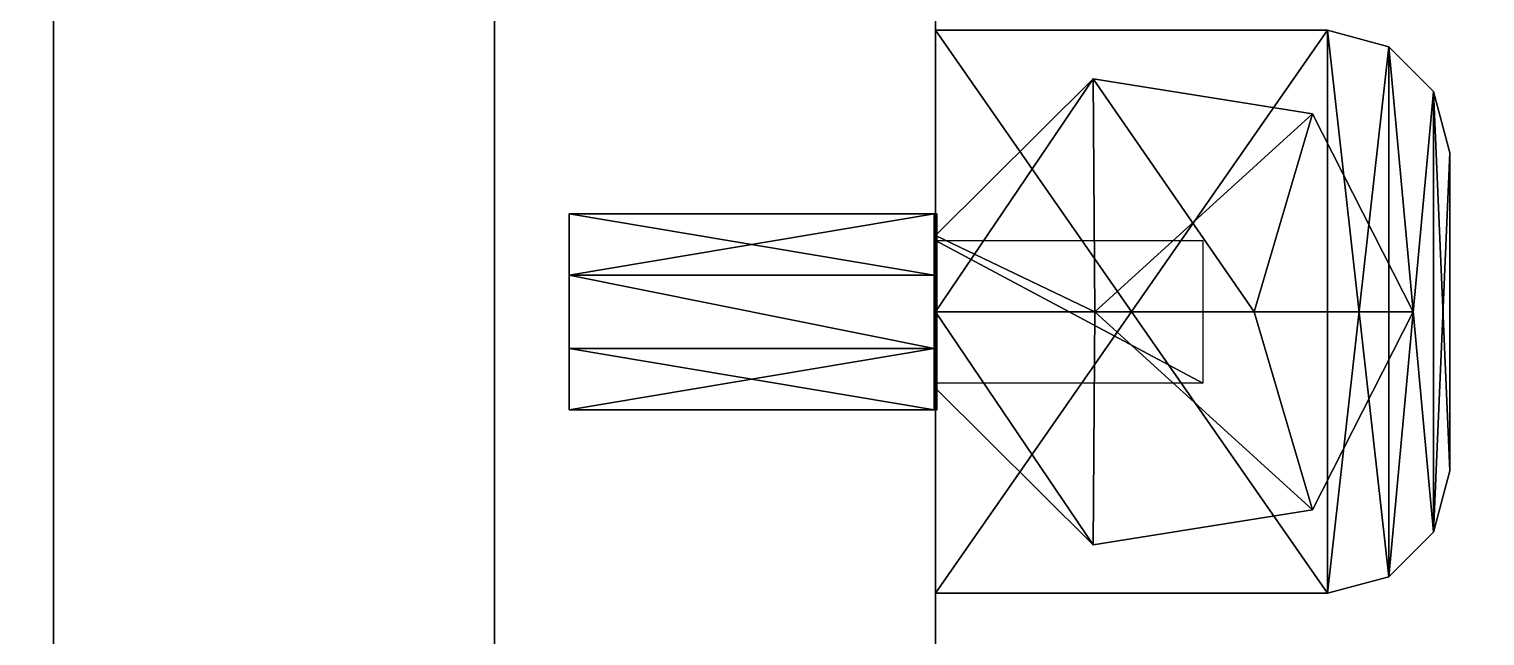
# Model space of a CAD drawing. Extents: x -100 to 4856, y -100 to 4830.
# Drawn here: x 589 to 648.4, y 4635.2 to 4659.9 of the extents above; entities that cross this region are included whole.
import ezdxf

# ---------------------------------------------------------------- set-up
doc = ezdxf.new("R2010")
doc.units = 0
for name, color, linetype in [('LAYER0', 7, 'CONTINUOUS'), ('LAYER703', 7, 'CONTINUOUS'), ('LAYER713', 7, 'CONTINUOUS'), ('LAYER756', 7, 'CONTINUOUS'), ('LAYER773', 7, 'CONTINUOUS'), ('LAYER776', 7, 'CONTINUOUS'), ('LAYER777', 254, 'CONTINUOUS'), ('LAYER787', 7, 'CONTINUOUS'), ('LAYER790', 7, 'CONTINUOUS'), ('LAYER791', 254, 'CONTINUOUS'), ('LAYER87', 9, 'CONTINUOUS')]:
    doc.layers.add(name, color=color, linetype=linetype)

msp = doc.modelspace()

# ---------------------------------------------------------------- linework, layer by layer
at = {"layer": 'LAYER0', "invisible_edges": 1}
for points in [[(4856, 4830, -5), (-100, -100, -5), (-100, 4830, -5), (4856, 4830, -5)], [(-100, -100, -5), (4856, 4830, -5), (4856, -100, -5), (-100, -100, -5)], [(4856, -100), (-100, 4830), (-100, -100), (4856, -100)], [(-100, 4830), (4856, -100), (4856, 4830), (-100, 4830)]]:
    msp.add_3dface(points, dxfattribs=at)
at = {"layer": 'LAYER703', "invisible_edges": 1}
for points in [[(608, 4356), (626, 4697), (626, 4356), (608, 4356)], [(626, 4697), (608, 4356), (608, 4697), (626, 4697)], [(608, 4697, 80), (626, 4356, 80), (626, 4697, 80), (608, 4697, 80)], [(626, 4356, 80), (608, 4697, 80), (608, 4356, 80), (626, 4356, 80)], [(608, 4356), (608, 4697, 80), (608, 4697), (608, 4356)], [(608, 4697, 80), (608, 4356), (608, 4356, 80), (608, 4697, 80)], [(626, 4356, 80), (626, 4697), (626, 4697, 80), (626, 4356, 80)], [(626, 4697), (626, 4356, 80), (626, 4356), (626, 4697)]]:
    msp.add_3dface(points, dxfattribs=at)
at = {"layer": 'LAYER713', "invisible_edges": 1}
for points in [[(608, 4710, 80), (626, 4320, 80), (608, 4320, 80), (608, 4710, 80)], [(626, 4320, 80), (608, 4710, 80), (626, 4710, 80), (626, 4320, 80)], [(626, 4710, 755), (608, 4320, 755), (626, 4320, 755), (626, 4710, 755)], [(608, 4320, 755), (626, 4710, 755), (608, 4710, 755), (608, 4320, 755)], [(608, 4320, 755), (608, 4710, 80), (608, 4320, 80), (608, 4320, 755)], [(608, 4710, 80), (608, 4320, 755), (608, 4710, 755), (608, 4710, 80)], [(626, 4710, 755), (626, 4320, 80), (626, 4710, 80), (626, 4710, 755)], [(626, 4320, 80), (626, 4710, 755), (626, 4320, 755), (626, 4320, 80)]]:
    msp.add_3dface(points, dxfattribs=at)
at = {"layer": 'LAYER756', "invisible_edges": 1}
for points in [[(2150, 4710, 81), (626, 4320, 81), (626, 4710, 81), (2150, 4710, 81)], [(626, 4320, 81), (2150, 4710, 81), (2150, 4320, 81), (626, 4320, 81)], [(626, 4710, 99), (626, 4320, 81), (626, 4320, 99), (626, 4710, 99)], [(626, 4320, 81), (626, 4710, 99), (626, 4710, 81), (626, 4320, 81)], [(2150, 4320, 99), (626, 4710, 99), (626, 4320, 99), (2150, 4320, 99)], [(626, 4710, 99), (2150, 4320, 99), (2150, 4710, 99), (626, 4710, 99)]]:
    msp.add_3dface(points, dxfattribs=at)
at = {"layer": 'LAYER773', "invisible_edges": 1}
for points in [[(626, 4685.4, 535), (1290, 4340, 535), (1290, 4685.4, 535), (626, 4685.4, 535)], [(1290, 4340, 535), (626, 4685.4, 535), (626, 4340, 535), (1290, 4340, 535)], [(626, 4685.4, 535), (626, 4340, 517), (626, 4340, 535), (626, 4685.4, 535)], [(626, 4340, 517), (626, 4685.4, 535), (626, 4685.4, 517), (626, 4340, 517)], [(626, 4340, 517), (1290, 4685.4, 517), (1290, 4340, 517), (626, 4340, 517)], [(1290, 4685.4, 517), (626, 4340, 517), (626, 4685.4, 517), (1290, 4685.4, 517)]]:
    msp.add_3dface(points, dxfattribs=at)
at = {"layer": 'LAYER776'}
for points in [[(626, 4659.9, 515.01), (642, 4636.9, 515.01), (626, 4636.9, 515.01), (626, 4659.9, 515.01)], [(642, 4659.9, 515.01), (642, 4636.9, 515.01), (626, 4659.9, 515.01), (642, 4659.9, 515.01)], [(626, 4659.9, 517), (642, 4636.9, 517), (626, 4636.9, 517), (626, 4659.9, 517)], [(642, 4659.9, 517), (642, 4636.9, 517), (626, 4659.9, 517), (642, 4659.9, 517)], [(642, 4659.9, 517), (626, 4659.9, 515.01), (642, 4659.9, 515.01), (642, 4659.9, 517)], [(626, 4659.9, 517), (626, 4659.9, 515.01), (642, 4659.9, 517), (626, 4659.9, 517)], [(626, 4636.9, 515.01), (626, 4659.9, 517), (626, 4659.9, 515.01), (626, 4636.9, 515.01)], [(626, 4636.9, 517), (626, 4659.9, 517), (626, 4636.9, 515.01), (626, 4636.9, 517)], [(642, 4636.9, 515.01), (626, 4659.9, 515.01), (642, 4659.9, 515.01), (642, 4636.9, 515.01)], [(626, 4636.9, 515.01), (626, 4659.9, 515.01), (642, 4636.9, 515.01), (626, 4636.9, 515.01)], [(626, 4659.9, 515.01), (642, 4659.9, 517), (642, 4659.9, 515.01), (626, 4659.9, 515.01)], [(626, 4659.9, 517), (642, 4659.9, 517), (626, 4659.9, 515.01), (626, 4659.9, 517)], [(626, 4659.9, 515.01), (626, 4636.9, 517), (626, 4636.9, 515.01), (626, 4659.9, 515.01)], [(626, 4659.9, 517), (626, 4636.9, 517), (626, 4659.9, 515.01), (626, 4659.9, 517)], [(642, 4659.9, 517), (626, 4636.9, 517), (642, 4636.9, 517), (642, 4659.9, 517)], [(626, 4659.9, 517), (626, 4636.9, 517), (642, 4659.9, 517), (626, 4659.9, 517)], [(644.5, 4659.23, 515.01), (642, 4659.9, 517), (644.5, 4659.23, 517), (644.5, 4659.23, 515.01)], [(642, 4659.9, 515.01), (642, 4659.9, 517), (644.5, 4659.23, 515.01), (642, 4659.9, 515.01)], [(642, 4659.9, 515.01), (644.5, 4659.23, 515.01), (642, 4636.9, 515.01), (642, 4659.9, 515.01)], [(642, 4659.9, 517), (642, 4636.9, 517), (644.5, 4659.23, 517), (642, 4659.9, 517)], [(644.5, 4637.57, 515.01), (642, 4659.9, 515.01), (642, 4636.9, 515.01), (644.5, 4637.57, 515.01)], [(644.5, 4659.23, 515.01), (642, 4659.9, 515.01), (644.5, 4637.57, 515.01), (644.5, 4659.23, 515.01)], [(644.5, 4637.57, 517), (642, 4659.9, 517), (642, 4636.9, 517), (644.5, 4637.57, 517)], [(644.5, 4659.23, 517), (642, 4659.9, 517), (644.5, 4637.57, 517), (644.5, 4659.23, 517)], [(642, 4659.9, 515.01), (644.5, 4659.23, 517), (644.5, 4659.23, 515.01), (642, 4659.9, 515.01)], [(642, 4659.9, 517), (644.5, 4659.23, 517), (642, 4659.9, 515.01), (642, 4659.9, 517)], [(642, 4636.9, 515.01), (644.5, 4659.23, 515.01), (644.5, 4637.57, 515.01), (642, 4636.9, 515.01)], [(644.5, 4659.23, 517), (642, 4636.9, 517), (644.5, 4637.57, 517), (644.5, 4659.23, 517)], [(646.3301, 4657.4, 515.01), (644.5, 4659.23, 517), (646.3301, 4657.4, 517), (646.3301, 4657.4, 515.01)], [(644.5, 4659.23, 515.01), (644.5, 4659.23, 517), (646.3301, 4657.4, 515.01), (644.5, 4659.23, 515.01)], [(646.3301, 4639.4, 515.01), (644.5, 4659.23, 515.01), (646.3301, 4657.4, 515.01), (646.3301, 4639.4, 515.01)], [(644.5, 4637.57, 515.01), (644.5, 4659.23, 515.01), (646.3301, 4639.4, 515.01), (644.5, 4637.57, 515.01)], [(644.5, 4659.23, 517), (644.5, 4637.57, 517), (646.3301, 4657.4, 517), (644.5, 4659.23, 517)], [(646.3301, 4639.4, 515.01), (644.5, 4659.23, 515.01), (644.5, 4637.57, 515.01), (646.3301, 4639.4, 515.01)], [(646.3301, 4657.4, 515.01), (644.5, 4659.23, 515.01), (646.3301, 4639.4, 515.01), (646.3301, 4657.4, 515.01)], [(646.3301, 4639.4, 517), (644.5, 4659.23, 517), (644.5, 4637.57, 517), (646.3301, 4639.4, 517)], [(646.3301, 4657.4, 517), (644.5, 4659.23, 517), (646.3301, 4639.4, 517), (646.3301, 4657.4, 517)], [(644.5, 4659.23, 515.01), (646.3301, 4657.4, 517), (646.3301, 4657.4, 515.01), (644.5, 4659.23, 515.01)], [(644.5, 4659.23, 517), (646.3301, 4657.4, 517), (644.5, 4659.23, 515.01), (644.5, 4659.23, 517)], [(626, 4651.522, 531), (632.5, 4648.4, 531), (632.4314, 4657.917, 531), (626, 4651.522, 531)], [(632.4314, 4657.917, 517), (626, 4651.522, 531), (632.4314, 4657.917, 531), (632.4314, 4657.917, 517)], [(626, 4651.522, 517), (626, 4651.522, 531), (632.4314, 4657.917, 517), (626, 4651.522, 517)], [(632.4314, 4657.917, 517), (626, 4651.522, 531), (626, 4651.522, 517), (632.4314, 4657.917, 517)], [(632.4314, 4657.917, 531), (626, 4651.522, 531), (632.4314, 4657.917, 517), (632.4314, 4657.917, 531)], [(626, 4648.4, 531), (632.4314, 4657.917, 531), (632.5, 4648.4, 531), (626, 4648.4, 531)], [(626, 4651.522, 531), (632.4314, 4657.917, 531), (626, 4648.4, 531), (626, 4651.522, 531)], [(632.4314, 4657.917, 531), (639, 4648.4, 531), (641.387, 4656.483, 531), (632.4314, 4657.917, 531)], [(632.5, 4648.4, 531), (639, 4648.4, 531), (632.4314, 4657.917, 531), (632.5, 4648.4, 531)], [(641.387, 4656.483, 517), (632.4314, 4657.917, 531), (641.387, 4656.483, 531), (641.387, 4656.483, 517)], [(632.4314, 4657.917, 517), (632.4314, 4657.917, 531), (641.387, 4656.483, 517), (632.4314, 4657.917, 517)], [(641.387, 4656.483, 517), (632.4314, 4657.917, 531), (632.4314, 4657.917, 517), (641.387, 4656.483, 517)], [(641.387, 4656.483, 531), (632.4314, 4657.917, 531), (641.387, 4656.483, 517), (641.387, 4656.483, 531)], [(632.4314, 4657.917, 531), (641.387, 4656.483, 531), (632.5, 4648.4, 531), (632.4314, 4657.917, 531)], [(646.3301, 4657.4, 517), (644.5, 4637.57, 517), (646.3301, 4639.4, 517), (646.3301, 4657.4, 517)], [(647, 4654.9, 515.01), (646.3301, 4657.4, 517), (647, 4654.9, 517), (647, 4654.9, 515.01)], [(646.3301, 4657.4, 515.01), (646.3301, 4657.4, 517), (647, 4654.9, 515.01), (646.3301, 4657.4, 515.01)], [(647, 4641.9, 515.01), (646.3301, 4657.4, 515.01), (647, 4654.9, 515.01), (647, 4641.9, 515.01)], [(646.3301, 4639.4, 515.01), (646.3301, 4657.4, 515.01), (647, 4641.9, 515.01), (646.3301, 4639.4, 515.01)], [(646.3301, 4657.4, 517), (646.3301, 4639.4, 517), (647, 4654.9, 517), (646.3301, 4657.4, 517)], [(647, 4641.9, 515.01), (646.3301, 4657.4, 515.01), (646.3301, 4639.4, 515.01), (647, 4641.9, 515.01)], [(647, 4654.9, 515.01), (646.3301, 4657.4, 515.01), (647, 4641.9, 515.01), (647, 4654.9, 515.01)], [(647, 4641.9, 517), (646.3301, 4657.4, 517), (646.3301, 4639.4, 517), (647, 4641.9, 517)], [(647, 4654.9, 517), (646.3301, 4657.4, 517), (647, 4641.9, 517), (647, 4654.9, 517)], [(646.3301, 4657.4, 515.01), (647, 4654.9, 517), (647, 4654.9, 515.01), (646.3301, 4657.4, 515.01)], [(646.3301, 4657.4, 517), (647, 4654.9, 517), (646.3301, 4657.4, 515.01), (646.3301, 4657.4, 517)], [(632.5, 4648.4, 531), (641.387, 4656.483, 531), (639, 4648.4, 531), (632.5, 4648.4, 531)], [(641.387, 4656.483, 531), (639, 4648.4, 531), (645.5, 4648.4, 531), (641.387, 4656.483, 531)], [(641.387, 4656.483, 531), (645.5, 4648.4, 531), (639, 4648.4, 531), (641.387, 4656.483, 531)], [(645.5, 4648.4, 517), (641.387, 4656.483, 531), (645.5, 4648.4, 531), (645.5, 4648.4, 517)], [(641.387, 4656.483, 517), (641.387, 4656.483, 531), (645.5, 4648.4, 517), (641.387, 4656.483, 517)], [(645.5, 4648.4, 517), (641.387, 4656.483, 531), (641.387, 4656.483, 517), (645.5, 4648.4, 517)], [(645.5, 4648.4, 531), (641.387, 4656.483, 531), (645.5, 4648.4, 517), (645.5, 4648.4, 531)], [(647, 4654.9, 517), (646.3301, 4639.4, 517), (647, 4641.9, 517), (647, 4654.9, 517)], [(647, 4654.9, 517), (647, 4641.9, 515.01), (647, 4641.9, 517), (647, 4654.9, 517)], [(647, 4654.9, 515.01), (647, 4641.9, 515.01), (647, 4654.9, 517), (647, 4654.9, 515.01)], [(647, 4654.9, 515.01), (647, 4641.9, 517), (647, 4641.9, 515.01), (647, 4654.9, 515.01)], [(647, 4654.9, 517), (647, 4641.9, 517), (647, 4654.9, 515.01), (647, 4654.9, 517)], [(626, 4645.277, 531), (626, 4651.522, 517), (626, 4645.277, 517), (626, 4645.277, 531)], [(626, 4651.522, 531), (626, 4651.522, 517), (626, 4645.277, 531), (626, 4651.522, 531)], [(626, 4648.4, 531), (632.5, 4648.4, 531), (626, 4651.522, 531), (626, 4648.4, 531)], [(626, 4651.522, 517), (626, 4645.277, 531), (626, 4645.277, 517), (626, 4651.522, 517)], [(626, 4651.522, 531), (626, 4645.277, 531), (626, 4651.522, 517), (626, 4651.522, 531)], [(636.9084, 4645.48, 515), (626, 4651.32, 515), (636.9084, 4651.32, 515), (636.9084, 4645.48, 515)], [(626, 4645.48, 515), (626, 4651.32, 515), (636.9084, 4645.48, 515), (626, 4645.48, 515)], [(626, 4648.4, 531), (632.4314, 4638.882, 531), (632.5, 4648.4, 531), (626, 4648.4, 531)], [(626, 4645.277, 531), (632.4314, 4638.882, 531), (626, 4648.4, 531), (626, 4645.277, 531)], [(626, 4648.4, 531), (632.4314, 4638.882, 531), (632.5, 4648.4, 531), (626, 4648.4, 531)], [(626, 4645.277, 531), (632.4314, 4638.882, 531), (626, 4648.4, 531), (626, 4645.277, 531)], [(632.4314, 4638.882, 531), (641.387, 4640.316, 531), (632.5, 4648.4, 531), (632.4314, 4638.882, 531)], [(632.4314, 4638.882, 531), (641.387, 4640.316, 531), (632.5, 4648.4, 531), (632.4314, 4638.882, 531)], [(632.5, 4648.4, 531), (641.387, 4640.316, 531), (639, 4648.4, 531), (632.5, 4648.4, 531)], [(632.5, 4648.4, 531), (641.387, 4640.316, 531), (639, 4648.4, 531), (632.5, 4648.4, 531)], [(639, 4648.4, 531), (641.387, 4640.316, 531), (645.5, 4648.4, 531), (639, 4648.4, 531)], [(641.387, 4640.316, 531), (645.5, 4648.4, 531), (639, 4648.4, 531), (641.387, 4640.316, 531)], [(645.5, 4648.4, 531), (641.387, 4640.316, 517), (645.5, 4648.4, 517), (645.5, 4648.4, 531)], [(641.387, 4640.316, 531), (641.387, 4640.316, 517), (645.5, 4648.4, 531), (641.387, 4640.316, 531)], [(641.387, 4640.316, 517), (645.5, 4648.4, 531), (645.5, 4648.4, 517), (641.387, 4640.316, 517)], [(641.387, 4640.316, 531), (645.5, 4648.4, 531), (641.387, 4640.316, 517), (641.387, 4640.316, 531)], [(632.4314, 4638.882, 517), (626, 4645.277, 531), (626, 4645.277, 517), (632.4314, 4638.882, 517)], [(632.4314, 4638.882, 531), (626, 4645.277, 531), (632.4314, 4638.882, 517), (632.4314, 4638.882, 531)], [(626, 4645.277, 517), (632.4314, 4638.882, 531), (632.4314, 4638.882, 517), (626, 4645.277, 517)], [(626, 4645.277, 531), (632.4314, 4638.882, 531), (626, 4645.277, 517), (626, 4645.277, 531)], [(647, 4641.9, 517), (646.3301, 4639.4, 515.01), (647, 4641.9, 515.01), (647, 4641.9, 517)], [(646.3301, 4639.4, 517), (646.3301, 4639.4, 515.01), (647, 4641.9, 517), (646.3301, 4639.4, 517)], [(646.3301, 4639.4, 515.01), (647, 4641.9, 517), (647, 4641.9, 515.01), (646.3301, 4639.4, 515.01)], [(646.3301, 4639.4, 517), (647, 4641.9, 517), (646.3301, 4639.4, 515.01), (646.3301, 4639.4, 517)], [(641.387, 4640.316, 531), (632.4314, 4638.882, 517), (641.387, 4640.316, 517), (641.387, 4640.316, 531)], [(632.4314, 4638.882, 531), (632.4314, 4638.882, 517), (641.387, 4640.316, 531), (632.4314, 4638.882, 531)], [(632.4314, 4638.882, 517), (641.387, 4640.316, 531), (641.387, 4640.316, 517), (632.4314, 4638.882, 517)], [(632.4314, 4638.882, 531), (641.387, 4640.316, 531), (632.4314, 4638.882, 517), (632.4314, 4638.882, 531)], [(646.3301, 4639.4, 517), (644.5, 4637.57, 515.01), (646.3301, 4639.4, 515.01), (646.3301, 4639.4, 517)], [(644.5, 4637.57, 517), (644.5, 4637.57, 515.01), (646.3301, 4639.4, 517), (644.5, 4637.57, 517)], [(644.5, 4637.57, 515.01), (646.3301, 4639.4, 517), (646.3301, 4639.4, 515.01), (644.5, 4637.57, 515.01)], [(644.5, 4637.57, 517), (646.3301, 4639.4, 517), (644.5, 4637.57, 515.01), (644.5, 4637.57, 517)], [(644.5, 4637.57, 517), (642, 4636.9, 515.01), (644.5, 4637.57, 515.01), (644.5, 4637.57, 517)], [(642, 4636.9, 517), (642, 4636.9, 515.01), (644.5, 4637.57, 517), (642, 4636.9, 517)], [(642, 4636.9, 515.01), (644.5, 4637.57, 517), (644.5, 4637.57, 515.01), (642, 4636.9, 515.01)], [(642, 4636.9, 517), (644.5, 4637.57, 517), (642, 4636.9, 515.01), (642, 4636.9, 517)], [(642, 4636.9, 515.01), (626, 4636.9, 517), (626, 4636.9, 515.01), (642, 4636.9, 515.01)], [(642, 4636.9, 517), (626, 4636.9, 517), (642, 4636.9, 515.01), (642, 4636.9, 517)], [(626, 4636.9, 517), (642, 4636.9, 515.01), (642, 4636.9, 517), (626, 4636.9, 517)], [(626, 4636.9, 515.01), (642, 4636.9, 515.01), (626, 4636.9, 517), (626, 4636.9, 515.01)]]:
    msp.add_3dface(points, dxfattribs=at)
at = {"layer": 'LAYER777'}
for points in [[(611.05, 4652.4, 522.5), (611.05, 4644.4, 522.5), (611.05, 4649.9, 525.8301), (611.05, 4652.4, 522.5)], [(611.05, 4652.4, 522.5), (611.05, 4646.9, 519.1699), (611.05, 4644.4, 522.5), (611.05, 4652.4, 522.5)], [(611.05, 4649.9, 519.1699), (611.05, 4646.9, 519.1699), (611.05, 4652.4, 522.5), (611.05, 4649.9, 519.1699)], [(625.95, 4649.9, 525.8301), (611.05, 4652.4, 522.5), (611.05, 4649.9, 525.8301), (625.95, 4649.9, 525.8301)], [(625.95, 4652.4, 522.5), (611.05, 4652.4, 522.5), (625.95, 4649.9, 525.8301), (625.95, 4652.4, 522.5)], [(625.95, 4652.4, 522.5), (611.05, 4649.9, 519.1699), (611.05, 4652.4, 522.5), (625.95, 4652.4, 522.5)], [(625.95, 4649.9, 519.1699), (611.05, 4649.9, 519.1699), (625.95, 4652.4, 522.5), (625.95, 4649.9, 519.1699)], [(626.05, 4649.9, 525.8301), (625.95, 4652.4, 522.5), (625.95, 4649.9, 525.8301), (626.05, 4649.9, 525.8301)], [(626.05, 4652.4, 522.5), (625.95, 4652.4, 522.5), (626.05, 4649.9, 525.8301), (626.05, 4652.4, 522.5)], [(626.05, 4652.4, 522.5), (625.95, 4649.9, 519.1699), (625.95, 4652.4, 522.5), (626.05, 4652.4, 522.5)], [(626.05, 4649.9, 519.1699), (625.95, 4649.9, 519.1699), (626.05, 4652.4, 522.5), (626.05, 4649.9, 519.1699)], [(625.95, 4652.4, 518.5), (626.05, 4644.4, 518.5), (625.95, 4644.4, 518.5), (625.95, 4652.4, 518.5)], [(626.05, 4652.4, 518.5), (626.05, 4644.4, 518.5), (625.95, 4652.4, 518.5), (626.05, 4652.4, 518.5)], [(625.95, 4644.4, 526.5), (626.05, 4652.4, 526.5), (625.95, 4652.4, 526.5), (625.95, 4644.4, 526.5)], [(626.05, 4644.4, 526.5), (626.05, 4652.4, 526.5), (625.95, 4644.4, 526.5), (626.05, 4644.4, 526.5)], [(625.95, 4652.4, 518.5), (626.05, 4652.4, 526.5), (626.05, 4652.4, 518.5), (625.95, 4652.4, 518.5)], [(625.95, 4652.4, 526.5), (626.05, 4652.4, 526.5), (625.95, 4652.4, 518.5), (625.95, 4652.4, 526.5)], [(625.95, 4652.4, 526.5), (625.95, 4644.4, 518.5), (625.95, 4644.4, 526.5), (625.95, 4652.4, 526.5)], [(625.95, 4652.4, 518.5), (625.95, 4644.4, 518.5), (625.95, 4652.4, 526.5), (625.95, 4652.4, 518.5)], [(626.05, 4644.4, 526.5), (626.05, 4652.4, 518.5), (626.05, 4652.4, 526.5), (626.05, 4644.4, 526.5)], [(626.05, 4644.4, 518.5), (626.05, 4652.4, 518.5), (626.05, 4644.4, 526.5), (626.05, 4644.4, 518.5)], [(611.05, 4649.9, 525.8301), (611.05, 4644.4, 522.5), (611.05, 4646.9, 525.8301), (611.05, 4649.9, 525.8301)], [(611.05, 4649.9, 525.8301), (625.95, 4646.9, 525.8301), (625.95, 4649.9, 525.8301), (611.05, 4649.9, 525.8301)], [(611.05, 4646.9, 525.8301), (625.95, 4646.9, 525.8301), (611.05, 4649.9, 525.8301), (611.05, 4646.9, 525.8301)], [(611.05, 4649.9, 519.1699), (625.95, 4646.9, 519.1699), (611.05, 4646.9, 519.1699), (611.05, 4649.9, 519.1699)], [(625.95, 4649.9, 519.1699), (625.95, 4646.9, 519.1699), (611.05, 4649.9, 519.1699), (625.95, 4649.9, 519.1699)], [(626.05, 4649.9, 525.8301), (625.95, 4646.9, 525.8301), (626.05, 4646.9, 525.8301), (626.05, 4649.9, 525.8301)], [(625.95, 4649.9, 525.8301), (625.95, 4646.9, 525.8301), (626.05, 4649.9, 525.8301), (625.95, 4649.9, 525.8301)], [(625.95, 4649.9, 519.1699), (626.05, 4646.9, 519.1699), (625.95, 4646.9, 519.1699), (625.95, 4649.9, 519.1699)], [(626.05, 4649.9, 519.1699), (626.05, 4646.9, 519.1699), (625.95, 4649.9, 519.1699), (626.05, 4649.9, 519.1699)], [(611.05, 4646.9, 525.8301), (625.95, 4644.4, 522.5), (625.95, 4646.9, 525.8301), (611.05, 4646.9, 525.8301)], [(611.05, 4644.4, 522.5), (625.95, 4644.4, 522.5), (611.05, 4646.9, 525.8301), (611.05, 4644.4, 522.5)], [(611.05, 4644.4, 522.5), (625.95, 4646.9, 519.1699), (625.95, 4644.4, 522.5), (611.05, 4644.4, 522.5)], [(611.05, 4646.9, 519.1699), (625.95, 4646.9, 519.1699), (611.05, 4644.4, 522.5), (611.05, 4646.9, 519.1699)], [(625.95, 4646.9, 525.8301), (626.05, 4644.4, 522.5), (626.05, 4646.9, 525.8301), (625.95, 4646.9, 525.8301)], [(625.95, 4644.4, 522.5), (626.05, 4644.4, 522.5), (625.95, 4646.9, 525.8301), (625.95, 4644.4, 522.5)], [(625.95, 4644.4, 522.5), (626.05, 4646.9, 519.1699), (626.05, 4644.4, 522.5), (625.95, 4644.4, 522.5)], [(625.95, 4646.9, 519.1699), (626.05, 4646.9, 519.1699), (625.95, 4644.4, 522.5), (625.95, 4646.9, 519.1699)], [(625.95, 4644.4, 526.5), (626.05, 4644.4, 518.5), (626.05, 4644.4, 526.5), (625.95, 4644.4, 526.5)], [(625.95, 4644.4, 518.5), (626.05, 4644.4, 518.5), (625.95, 4644.4, 526.5), (625.95, 4644.4, 518.5)]]:
    msp.add_3dface(points, dxfattribs=at)
at = {"layer": 'LAYER787', "invisible_edges": 1}
for points in [[(626, 4685.4, 317), (1290, 4340, 317), (1290, 4685.4, 317), (626, 4685.4, 317)], [(1290, 4340, 317), (626, 4685.4, 317), (626, 4340, 317), (1290, 4340, 317)], [(626, 4685.4, 317), (626, 4340, 299), (626, 4340, 317), (626, 4685.4, 317)], [(626, 4340, 299), (626, 4685.4, 317), (626, 4685.4, 299), (626, 4340, 299)], [(626, 4340, 299), (1290, 4685.4, 299), (1290, 4340, 299), (626, 4340, 299)], [(1290, 4685.4, 299), (626, 4340, 299), (626, 4685.4, 299), (1290, 4685.4, 299)]]:
    msp.add_3dface(points, dxfattribs=at)
at = {"layer": 'LAYER790'}
for points in [[(626, 4659.9, 297.01), (642, 4636.9, 297.01), (626, 4636.9, 297.01), (626, 4659.9, 297.01)], [(642, 4659.9, 297.01), (642, 4636.9, 297.01), (626, 4659.9, 297.01), (642, 4659.9, 297.01)], [(626, 4659.9, 299), (642, 4636.9, 299), (626, 4636.9, 299), (626, 4659.9, 299)], [(642, 4659.9, 299), (642, 4636.9, 299), (626, 4659.9, 299), (642, 4659.9, 299)], [(642, 4659.9, 299), (626, 4659.9, 297.01), (642, 4659.9, 297.01), (642, 4659.9, 299)], [(626, 4659.9, 299), (626, 4659.9, 297.01), (642, 4659.9, 299), (626, 4659.9, 299)], [(626, 4636.9, 297.01), (626, 4659.9, 299), (626, 4659.9, 297.01), (626, 4636.9, 297.01)], [(626, 4636.9, 299), (626, 4659.9, 299), (626, 4636.9, 297.01), (626, 4636.9, 299)], [(642, 4636.9, 297.01), (626, 4659.9, 297.01), (642, 4659.9, 297.01), (642, 4636.9, 297.01)], [(626, 4636.9, 297.01), (626, 4659.9, 297.01), (642, 4636.9, 297.01), (626, 4636.9, 297.01)], [(626, 4659.9, 297.01), (642, 4659.9, 299), (642, 4659.9, 297.01), (626, 4659.9, 297.01)], [(626, 4659.9, 299), (642, 4659.9, 299), (626, 4659.9, 297.01), (626, 4659.9, 299)], [(626, 4659.9, 297.01), (626, 4636.9, 299), (626, 4636.9, 297.01), (626, 4659.9, 297.01)], [(626, 4659.9, 299), (626, 4636.9, 299), (626, 4659.9, 297.01), (626, 4659.9, 299)], [(642, 4659.9, 299), (626, 4636.9, 299), (642, 4636.9, 299), (642, 4659.9, 299)], [(626, 4659.9, 299), (626, 4636.9, 299), (642, 4659.9, 299), (626, 4659.9, 299)], [(644.5, 4659.23, 297.01), (642, 4659.9, 299), (644.5, 4659.23, 299), (644.5, 4659.23, 297.01)], [(642, 4659.9, 297.01), (642, 4659.9, 299), (644.5, 4659.23, 297.01), (642, 4659.9, 297.01)], [(642, 4659.9, 297.01), (644.5, 4659.23, 297.01), (642, 4636.9, 297.01), (642, 4659.9, 297.01)], [(642, 4659.9, 299), (642, 4636.9, 299), (644.5, 4659.23, 299), (642, 4659.9, 299)], [(644.5, 4637.57, 297.01), (642, 4659.9, 297.01), (642, 4636.9, 297.01), (644.5, 4637.57, 297.01)], [(644.5, 4659.23, 297.01), (642, 4659.9, 297.01), (644.5, 4637.57, 297.01), (644.5, 4659.23, 297.01)], [(644.5, 4637.57, 299), (642, 4659.9, 299), (642, 4636.9, 299), (644.5, 4637.57, 299)], [(644.5, 4659.23, 299), (642, 4659.9, 299), (644.5, 4637.57, 299), (644.5, 4659.23, 299)], [(642, 4659.9, 297.01), (644.5, 4659.23, 299), (644.5, 4659.23, 297.01), (642, 4659.9, 297.01)], [(642, 4659.9, 299), (644.5, 4659.23, 299), (642, 4659.9, 297.01), (642, 4659.9, 299)], [(642, 4636.9, 297.01), (644.5, 4659.23, 297.01), (644.5, 4637.57, 297.01), (642, 4636.9, 297.01)], [(644.5, 4659.23, 299), (642, 4636.9, 299), (644.5, 4637.57, 299), (644.5, 4659.23, 299)], [(646.3301, 4657.4, 297.01), (644.5, 4659.23, 299), (646.3301, 4657.4, 299), (646.3301, 4657.4, 297.01)], [(644.5, 4659.23, 297.01), (644.5, 4659.23, 299), (646.3301, 4657.4, 297.01), (644.5, 4659.23, 297.01)], [(646.3301, 4639.4, 297.01), (644.5, 4659.23, 297.01), (646.3301, 4657.4, 297.01), (646.3301, 4639.4, 297.01)], [(644.5, 4637.57, 297.01), (644.5, 4659.23, 297.01), (646.3301, 4639.4, 297.01), (644.5, 4637.57, 297.01)], [(644.5, 4659.23, 299), (644.5, 4637.57, 299), (646.3301, 4657.4, 299), (644.5, 4659.23, 299)], [(646.3301, 4639.4, 297.01), (644.5, 4659.23, 297.01), (644.5, 4637.57, 297.01), (646.3301, 4639.4, 297.01)], [(646.3301, 4657.4, 297.01), (644.5, 4659.23, 297.01), (646.3301, 4639.4, 297.01), (646.3301, 4657.4, 297.01)], [(646.3301, 4639.4, 299), (644.5, 4659.23, 299), (644.5, 4637.57, 299), (646.3301, 4639.4, 299)], [(646.3301, 4657.4, 299), (644.5, 4659.23, 299), (646.3301, 4639.4, 299), (646.3301, 4657.4, 299)], [(644.5, 4659.23, 297.01), (646.3301, 4657.4, 299), (646.3301, 4657.4, 297.01), (644.5, 4659.23, 297.01)], [(644.5, 4659.23, 299), (646.3301, 4657.4, 299), (644.5, 4659.23, 297.01), (644.5, 4659.23, 299)], [(626, 4651.522, 313), (632.5, 4648.4, 313), (632.4314, 4657.917, 313), (626, 4651.522, 313)], [(632.4314, 4657.917, 299), (626, 4651.522, 313), (632.4314, 4657.917, 313), (632.4314, 4657.917, 299)], [(626, 4651.522, 299), (626, 4651.522, 313), (632.4314, 4657.917, 299), (626, 4651.522, 299)], [(632.4314, 4657.917, 299), (626, 4651.522, 313), (626, 4651.522, 299), (632.4314, 4657.917, 299)], [(632.4314, 4657.917, 313), (626, 4651.522, 313), (632.4314, 4657.917, 299), (632.4314, 4657.917, 313)], [(626, 4648.4, 313), (632.4314, 4657.917, 313), (632.5, 4648.4, 313), (626, 4648.4, 313)], [(626, 4651.522, 313), (632.4314, 4657.917, 313), (626, 4648.4, 313), (626, 4651.522, 313)], [(632.4314, 4657.917, 313), (639, 4648.4, 313), (641.387, 4656.483, 313), (632.4314, 4657.917, 313)], [(632.5, 4648.4, 313), (639, 4648.4, 313), (632.4314, 4657.917, 313), (632.5, 4648.4, 313)], [(641.387, 4656.483, 299), (632.4314, 4657.917, 313), (641.387, 4656.483, 313), (641.387, 4656.483, 299)], [(632.4314, 4657.917, 299), (632.4314, 4657.917, 313), (641.387, 4656.483, 299), (632.4314, 4657.917, 299)], [(641.387, 4656.483, 299), (632.4314, 4657.917, 313), (632.4314, 4657.917, 299), (641.387, 4656.483, 299)], [(641.387, 4656.483, 313), (632.4314, 4657.917, 313), (641.387, 4656.483, 299), (641.387, 4656.483, 313)], [(632.4314, 4657.917, 313), (641.387, 4656.483, 313), (632.5, 4648.4, 313), (632.4314, 4657.917, 313)], [(646.3301, 4657.4, 299), (644.5, 4637.57, 299), (646.3301, 4639.4, 299), (646.3301, 4657.4, 299)], [(647, 4654.9, 297.01), (646.3301, 4657.4, 299), (647, 4654.9, 299), (647, 4654.9, 297.01)], [(646.3301, 4657.4, 297.01), (646.3301, 4657.4, 299), (647, 4654.9, 297.01), (646.3301, 4657.4, 297.01)], [(647, 4641.9, 297.01), (646.3301, 4657.4, 297.01), (647, 4654.9, 297.01), (647, 4641.9, 297.01)], [(646.3301, 4639.4, 297.01), (646.3301, 4657.4, 297.01), (647, 4641.9, 297.01), (646.3301, 4639.4, 297.01)], [(646.3301, 4657.4, 299), (646.3301, 4639.4, 299), (647, 4654.9, 299), (646.3301, 4657.4, 299)], [(647, 4641.9, 297.01), (646.3301, 4657.4, 297.01), (646.3301, 4639.4, 297.01), (647, 4641.9, 297.01)], [(647, 4654.9, 297.01), (646.3301, 4657.4, 297.01), (647, 4641.9, 297.01), (647, 4654.9, 297.01)], [(647, 4641.9, 299), (646.3301, 4657.4, 299), (646.3301, 4639.4, 299), (647, 4641.9, 299)], [(647, 4654.9, 299), (646.3301, 4657.4, 299), (647, 4641.9, 299), (647, 4654.9, 299)], [(646.3301, 4657.4, 297.01), (647, 4654.9, 299), (647, 4654.9, 297.01), (646.3301, 4657.4, 297.01)], [(646.3301, 4657.4, 299), (647, 4654.9, 299), (646.3301, 4657.4, 297.01), (646.3301, 4657.4, 299)], [(632.5, 4648.4, 313), (641.387, 4656.483, 313), (639, 4648.4, 313), (632.5, 4648.4, 313)], [(641.387, 4656.483, 313), (639, 4648.4, 313), (645.5, 4648.4, 313), (641.387, 4656.483, 313)], [(641.387, 4656.483, 313), (645.5, 4648.4, 313), (639, 4648.4, 313), (641.387, 4656.483, 313)], [(645.5, 4648.4, 299), (641.387, 4656.483, 313), (645.5, 4648.4, 313), (645.5, 4648.4, 299)], [(641.387, 4656.483, 299), (641.387, 4656.483, 313), (645.5, 4648.4, 299), (641.387, 4656.483, 299)], [(645.5, 4648.4, 299), (641.387, 4656.483, 313), (641.387, 4656.483, 299), (645.5, 4648.4, 299)], [(645.5, 4648.4, 313), (641.387, 4656.483, 313), (645.5, 4648.4, 299), (645.5, 4648.4, 313)], [(647, 4654.9, 299), (646.3301, 4639.4, 299), (647, 4641.9, 299), (647, 4654.9, 299)], [(647, 4654.9, 299), (647, 4641.9, 297.01), (647, 4641.9, 299), (647, 4654.9, 299)], [(647, 4654.9, 297.01), (647, 4641.9, 297.01), (647, 4654.9, 299), (647, 4654.9, 297.01)], [(647, 4654.9, 297.01), (647, 4641.9, 299), (647, 4641.9, 297.01), (647, 4654.9, 297.01)], [(647, 4654.9, 299), (647, 4641.9, 299), (647, 4654.9, 297.01), (647, 4654.9, 299)], [(626, 4645.277, 313), (626, 4651.522, 299), (626, 4645.277, 299), (626, 4645.277, 313)], [(626, 4651.522, 313), (626, 4651.522, 299), (626, 4645.277, 313), (626, 4651.522, 313)], [(626, 4648.4, 313), (632.5, 4648.4, 313), (626, 4651.522, 313), (626, 4648.4, 313)], [(626, 4651.522, 299), (626, 4645.277, 313), (626, 4645.277, 299), (626, 4651.522, 299)], [(626, 4651.522, 313), (626, 4645.277, 313), (626, 4651.522, 299), (626, 4651.522, 313)], [(636.9084, 4645.48, 297), (626, 4651.32, 297), (636.9084, 4651.32, 297), (636.9084, 4645.48, 297)], [(626, 4645.48, 297), (626, 4651.32, 297), (636.9084, 4645.48, 297), (626, 4645.48, 297)], [(626, 4648.4, 313), (632.4314, 4638.882, 313), (632.5, 4648.4, 313), (626, 4648.4, 313)], [(626, 4645.277, 313), (632.4314, 4638.882, 313), (626, 4648.4, 313), (626, 4645.277, 313)], [(626, 4648.4, 313), (632.4314, 4638.882, 313), (632.5, 4648.4, 313), (626, 4648.4, 313)], [(626, 4645.277, 313), (632.4314, 4638.882, 313), (626, 4648.4, 313), (626, 4645.277, 313)], [(632.4314, 4638.882, 313), (641.387, 4640.316, 313), (632.5, 4648.4, 313), (632.4314, 4638.882, 313)], [(632.4314, 4638.882, 313), (641.387, 4640.316, 313), (632.5, 4648.4, 313), (632.4314, 4638.882, 313)], [(632.5, 4648.4, 313), (641.387, 4640.316, 313), (639, 4648.4, 313), (632.5, 4648.4, 313)], [(632.5, 4648.4, 313), (641.387, 4640.316, 313), (639, 4648.4, 313), (632.5, 4648.4, 313)], [(639, 4648.4, 313), (641.387, 4640.316, 313), (645.5, 4648.4, 313), (639, 4648.4, 313)], [(641.387, 4640.316, 313), (645.5, 4648.4, 313), (639, 4648.4, 313), (641.387, 4640.316, 313)], [(645.5, 4648.4, 313), (641.387, 4640.316, 299), (645.5, 4648.4, 299), (645.5, 4648.4, 313)], [(641.387, 4640.316, 313), (641.387, 4640.316, 299), (645.5, 4648.4, 313), (641.387, 4640.316, 313)], [(641.387, 4640.316, 299), (645.5, 4648.4, 313), (645.5, 4648.4, 299), (641.387, 4640.316, 299)], [(641.387, 4640.316, 313), (645.5, 4648.4, 313), (641.387, 4640.316, 299), (641.387, 4640.316, 313)], [(632.4314, 4638.882, 299), (626, 4645.277, 313), (626, 4645.277, 299), (632.4314, 4638.882, 299)], [(632.4314, 4638.882, 313), (626, 4645.277, 313), (632.4314, 4638.882, 299), (632.4314, 4638.882, 313)], [(626, 4645.277, 299), (632.4314, 4638.882, 313), (632.4314, 4638.882, 299), (626, 4645.277, 299)], [(626, 4645.277, 313), (632.4314, 4638.882, 313), (626, 4645.277, 299), (626, 4645.277, 313)], [(647, 4641.9, 299), (646.3301, 4639.4, 297.01), (647, 4641.9, 297.01), (647, 4641.9, 299)], [(646.3301, 4639.4, 299), (646.3301, 4639.4, 297.01), (647, 4641.9, 299), (646.3301, 4639.4, 299)], [(646.3301, 4639.4, 297.01), (647, 4641.9, 299), (647, 4641.9, 297.01), (646.3301, 4639.4, 297.01)], [(646.3301, 4639.4, 299), (647, 4641.9, 299), (646.3301, 4639.4, 297.01), (646.3301, 4639.4, 299)], [(641.387, 4640.316, 313), (632.4314, 4638.882, 299), (641.387, 4640.316, 299), (641.387, 4640.316, 313)], [(632.4314, 4638.882, 313), (632.4314, 4638.882, 299), (641.387, 4640.316, 313), (632.4314, 4638.882, 313)], [(632.4314, 4638.882, 299), (641.387, 4640.316, 313), (641.387, 4640.316, 299), (632.4314, 4638.882, 299)], [(632.4314, 4638.882, 313), (641.387, 4640.316, 313), (632.4314, 4638.882, 299), (632.4314, 4638.882, 313)], [(646.3301, 4639.4, 299), (644.5, 4637.57, 297.01), (646.3301, 4639.4, 297.01), (646.3301, 4639.4, 299)], [(644.5, 4637.57, 299), (644.5, 4637.57, 297.01), (646.3301, 4639.4, 299), (644.5, 4637.57, 299)], [(644.5, 4637.57, 297.01), (646.3301, 4639.4, 299), (646.3301, 4639.4, 297.01), (644.5, 4637.57, 297.01)], [(644.5, 4637.57, 299), (646.3301, 4639.4, 299), (644.5, 4637.57, 297.01), (644.5, 4637.57, 299)], [(644.5, 4637.57, 299), (642, 4636.9, 297.01), (644.5, 4637.57, 297.01), (644.5, 4637.57, 299)], [(642, 4636.9, 299), (642, 4636.9, 297.01), (644.5, 4637.57, 299), (642, 4636.9, 299)], [(642, 4636.9, 297.01), (644.5, 4637.57, 299), (644.5, 4637.57, 297.01), (642, 4636.9, 297.01)], [(642, 4636.9, 299), (644.5, 4637.57, 299), (642, 4636.9, 297.01), (642, 4636.9, 299)], [(642, 4636.9, 297.01), (626, 4636.9, 299), (626, 4636.9, 297.01), (642, 4636.9, 297.01)], [(642, 4636.9, 299), (626, 4636.9, 299), (642, 4636.9, 297.01), (642, 4636.9, 299)], [(626, 4636.9, 299), (642, 4636.9, 297.01), (642, 4636.9, 299), (626, 4636.9, 299)], [(626, 4636.9, 297.01), (642, 4636.9, 297.01), (626, 4636.9, 299), (626, 4636.9, 297.01)]]:
    msp.add_3dface(points, dxfattribs=at)
at = {"layer": 'LAYER791'}
for points in [[(611.05, 4652.4, 304.5), (611.05, 4644.4, 304.5), (611.05, 4649.9, 307.8301), (611.05, 4652.4, 304.5)], [(611.05, 4652.4, 304.5), (611.05, 4646.9, 301.1699), (611.05, 4644.4, 304.5), (611.05, 4652.4, 304.5)], [(611.05, 4649.9, 301.1699), (611.05, 4646.9, 301.1699), (611.05, 4652.4, 304.5), (611.05, 4649.9, 301.1699)], [(625.95, 4649.9, 307.8301), (611.05, 4652.4, 304.5), (611.05, 4649.9, 307.8301), (625.95, 4649.9, 307.8301)], [(625.95, 4652.4, 304.5), (611.05, 4652.4, 304.5), (625.95, 4649.9, 307.8301), (625.95, 4652.4, 304.5)], [(625.95, 4652.4, 304.5), (611.05, 4649.9, 301.1699), (611.05, 4652.4, 304.5), (625.95, 4652.4, 304.5)], [(625.95, 4649.9, 301.1699), (611.05, 4649.9, 301.1699), (625.95, 4652.4, 304.5), (625.95, 4649.9, 301.1699)], [(626.05, 4649.9, 307.8301), (625.95, 4652.4, 304.5), (625.95, 4649.9, 307.8301), (626.05, 4649.9, 307.8301)], [(626.05, 4652.4, 304.5), (625.95, 4652.4, 304.5), (626.05, 4649.9, 307.8301), (626.05, 4652.4, 304.5)], [(626.05, 4652.4, 304.5), (625.95, 4649.9, 301.1699), (625.95, 4652.4, 304.5), (626.05, 4652.4, 304.5)], [(626.05, 4649.9, 301.1699), (625.95, 4649.9, 301.1699), (626.05, 4652.4, 304.5), (626.05, 4649.9, 301.1699)], [(625.95, 4652.4, 300.5), (626.05, 4644.4, 300.5), (625.95, 4644.4, 300.5), (625.95, 4652.4, 300.5)], [(626.05, 4652.4, 300.5), (626.05, 4644.4, 300.5), (625.95, 4652.4, 300.5), (626.05, 4652.4, 300.5)], [(625.95, 4644.4, 308.5), (626.05, 4652.4, 308.5), (625.95, 4652.4, 308.5), (625.95, 4644.4, 308.5)], [(626.05, 4644.4, 308.5), (626.05, 4652.4, 308.5), (625.95, 4644.4, 308.5), (626.05, 4644.4, 308.5)], [(625.95, 4652.4, 300.5), (626.05, 4652.4, 308.5), (626.05, 4652.4, 300.5), (625.95, 4652.4, 300.5)], [(625.95, 4652.4, 308.5), (626.05, 4652.4, 308.5), (625.95, 4652.4, 300.5), (625.95, 4652.4, 308.5)], [(625.95, 4652.4, 308.5), (625.95, 4644.4, 300.5), (625.95, 4644.4, 308.5), (625.95, 4652.4, 308.5)], [(625.95, 4652.4, 300.5), (625.95, 4644.4, 300.5), (625.95, 4652.4, 308.5), (625.95, 4652.4, 300.5)], [(626.05, 4644.4, 308.5), (626.05, 4652.4, 300.5), (626.05, 4652.4, 308.5), (626.05, 4644.4, 308.5)], [(626.05, 4644.4, 300.5), (626.05, 4652.4, 300.5), (626.05, 4644.4, 308.5), (626.05, 4644.4, 300.5)], [(611.05, 4649.9, 307.8301), (611.05, 4644.4, 304.5), (611.05, 4646.9, 307.8301), (611.05, 4649.9, 307.8301)], [(611.05, 4649.9, 307.8301), (625.95, 4646.9, 307.8301), (625.95, 4649.9, 307.8301), (611.05, 4649.9, 307.8301)], [(611.05, 4646.9, 307.8301), (625.95, 4646.9, 307.8301), (611.05, 4649.9, 307.8301), (611.05, 4646.9, 307.8301)], [(611.05, 4649.9, 301.1699), (625.95, 4646.9, 301.1699), (611.05, 4646.9, 301.1699), (611.05, 4649.9, 301.1699)], [(625.95, 4649.9, 301.1699), (625.95, 4646.9, 301.1699), (611.05, 4649.9, 301.1699), (625.95, 4649.9, 301.1699)], [(626.05, 4649.9, 307.8301), (625.95, 4646.9, 307.8301), (626.05, 4646.9, 307.8301), (626.05, 4649.9, 307.8301)], [(625.95, 4649.9, 307.8301), (625.95, 4646.9, 307.8301), (626.05, 4649.9, 307.8301), (625.95, 4649.9, 307.8301)], [(625.95, 4649.9, 301.1699), (626.05, 4646.9, 301.1699), (625.95, 4646.9, 301.1699), (625.95, 4649.9, 301.1699)], [(626.05, 4649.9, 301.1699), (626.05, 4646.9, 301.1699), (625.95, 4649.9, 301.1699), (626.05, 4649.9, 301.1699)], [(611.05, 4646.9, 307.8301), (625.95, 4644.4, 304.5), (625.95, 4646.9, 307.8301), (611.05, 4646.9, 307.8301)], [(611.05, 4644.4, 304.5), (625.95, 4644.4, 304.5), (611.05, 4646.9, 307.8301), (611.05, 4644.4, 304.5)], [(611.05, 4644.4, 304.5), (625.95, 4646.9, 301.1699), (625.95, 4644.4, 304.5), (611.05, 4644.4, 304.5)], [(611.05, 4646.9, 301.1699), (625.95, 4646.9, 301.1699), (611.05, 4644.4, 304.5), (611.05, 4646.9, 301.1699)], [(625.95, 4646.9, 307.8301), (626.05, 4644.4, 304.5), (626.05, 4646.9, 307.8301), (625.95, 4646.9, 307.8301)], [(625.95, 4644.4, 304.5), (626.05, 4644.4, 304.5), (625.95, 4646.9, 307.8301), (625.95, 4644.4, 304.5)], [(625.95, 4644.4, 304.5), (626.05, 4646.9, 301.1699), (626.05, 4644.4, 304.5), (625.95, 4644.4, 304.5)], [(625.95, 4646.9, 301.1699), (626.05, 4646.9, 301.1699), (625.95, 4644.4, 304.5), (625.95, 4646.9, 301.1699)], [(625.95, 4644.4, 308.5), (626.05, 4644.4, 300.5), (626.05, 4644.4, 308.5), (625.95, 4644.4, 308.5)], [(625.95, 4644.4, 300.5), (626.05, 4644.4, 300.5), (625.95, 4644.4, 308.5), (625.95, 4644.4, 300.5)]]:
    msp.add_3dface(points, dxfattribs=at)
at = {"layer": 'LAYER87', "invisible_edges": 1}
for points in [[(2250, 4730, 755), (590, 4298, 755), (590, 4730, 755), (2250, 4730, 755)], [(590, 4298, 755), (2250, 4730, 755), (2250, 4298, 755), (590, 4298, 755)], [(590, 4730, 773), (590, 4298, 755), (590, 4298, 773), (590, 4730, 773)], [(590, 4298, 755), (590, 4730, 773), (590, 4730, 755), (590, 4298, 755)], [(2250, 4298, 773), (590, 4730, 773), (590, 4298, 773), (2250, 4298, 773)], [(590, 4730, 773), (2250, 4298, 773), (2250, 4730, 773), (590, 4730, 773)]]:
    msp.add_3dface(points, dxfattribs=at)

doc.saveas('drawing.dxf')
